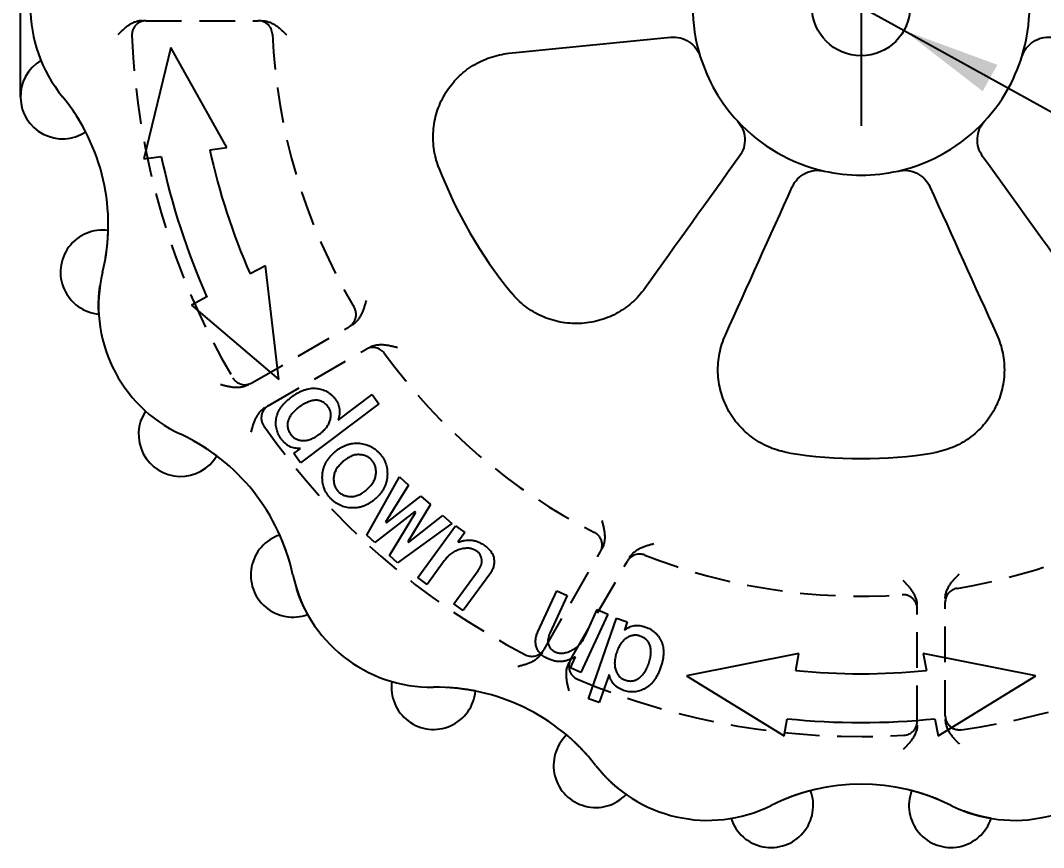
# Model space of a CAD drawing. Extents: x 2 to 295, y 1 to 209.
# Drawn here: x 83.47 to 119.93, y 89.36 to 118.82 of the extents above; entities that cross this region are included whole.
import ezdxf

# ---------------------------------------------------------------- set-up
doc = ezdxf.new("R2010")
doc.units = 0
for name, pattern in [('SLD-中心线', [34.29, 30.48, -1.27, 1.27, -1.27]), ('SLD-实线', [0]), ('SLD-点画线', [10.16, 6.35, -1.27, 1.27, -1.27]), ('SLD-虚线', [1.905, 1.27, -0.635])]:
    doc.linetypes.add(name, pattern=pattern)
doc.layers.get('0').update_dxf_attribs({"linetype": 'CONTINUOUS'})
doc.layers.add('DIM', color=5, linetype='SLD-实线')
doc.layers.add('中心线', color=1, linetype='SLD-点画线')
doc.styles.add('SLDTEXTSTYLE11', font='', dxfattribs={"width": 0.67})
doc.styles.add('SLDTEXTSTYLE12', font='')
doc.styles.get('SLDTEXTSTYLE11').set_extended_font_data('宋体')
doc.styles.get('SLDTEXTSTYLE12').set_extended_font_data('宋体')
doc.dimstyles.new('SLDDIMSTYLE1', dxfattribs={"dimtxt": 3.5, "dimasz": 3.5, "dimexe": 0, "dimexo": 0.0625, "dimgap": 0.875, "dimtad": 0, "dimtih": 1, "dimtoh": 1, "dimrnd": 1e-09, "dimzin": 12, "dimdsep": 46, "dimtxsty": 'SLDTEXTSTYLE11', "dimsah": 1, "dimcen": 0, "dimadec": 0, "dimazin": 0, "dimtfac": 1, "dimtmove": 0, "dimatfit": 3, "dimfxl": 0, "dimtolj": 1, "dimtzin": 12, "dimarcsym": 0})

# ---------------------------------------------------------------- blocks, each defined once
blk = doc.blocks.new('_D_1')
at = {"layer": 'DIM'}
for p, q in [((111.893, 120.155), (106.003, 123.413)), ((111.893, 120.155), (114.955, 118.461)), ((114.955, 118.461), (145.874, 101.359)), ((145.874, 101.359), (150.184, 101.359))]:
    blk.add_line(p, q, dxfattribs=at)
for points in [[(111.893, 120.155), (109.09, 122.32), (108.569, 121.378)], [(114.955, 118.461), (117.757, 116.296), (118.279, 117.238)]]:
    blk.add_solid(points, dxfattribs=at)
at = {"layer": 'DIM', "insert": (147.462, 105.431), "char_height": 3.5, "attachment_point": 1, "style": 'SLDTEXTSTYLE12'}
blk.add_mtext('M4', dxfattribs=at)
blk = doc.blocks.new('SW_CENTERMARKSYMBOL_0')
at = {"layer": '中心线', "color": 0}
for p, q in [((0, 2.5), (0, 4.25)), ((0, 0), (0, 2.5)), ((-2.5, 0), (-4.25, 0)), ((0, 0), (-2.5, 0)), ((0, 0), (0, -2.5)), ((0, 0), (2.5, 0)), ((2.5, 0), (4.25, 0)), ((0, -2.5), (0, -4.25))]:
    blk.add_line(p, q, dxfattribs=at)

msp = doc.modelspace()

# ---------------------------------------------------------------- linework, layer by layer
at = {"color": 7, "linetype": 'SLD-中心线'}
msp.add_line((83.471, 116.102), (83.471, 122.514), dxfattribs=at)
at = {"color": 7, "linetype": 'SLD-虚线'}
for p, q in [((87.944, 118.808), (91.947, 118.808)), ((91.716, 105.909), (95.181, 107.909)), ((92.301, 105.092), (95.782, 107.102)), ((102.129, 96.415), (104.132, 99.883)), ((103.081, 96.063), (105.099, 99.559)), ((116.424, 94.05), (116.424, 98.095)), ((115.424, 93.852), (115.424, 97.861))]:
    msp.add_line(p, q, dxfattribs=at)
at = {"color": 7, "linetype": 'SLD-实线'}
for p, q in [((88.829, 117.858), (87.872, 113.889)), ((90.829, 114.298), (88.829, 117.858)), ((90.213, 114.213), (90.829, 114.298)), ((87.872, 113.889), (88.488, 113.974)), ((92.2, 110.08), (91.651, 109.787)), ((92.674, 106.025), (92.2, 110.08)), ((90.115, 108.967), (89.567, 108.674)), ((89.567, 108.674), (92.674, 106.025)), ((94.79, 104.582), (95.999, 105.492)), ((95.999, 105.492), (96.245, 105.165)), ((96.245, 105.165), (93.453, 103.062)), ((93.207, 103.388), (93.451, 103.573)), ((93.453, 103.062), (93.207, 103.388)), ((95.813, 100.478), (96.979, 102.555)), ((96.979, 102.555), (97.3, 102.269)), ((97.3, 102.269), (96.48, 100.951)), ((96.51, 100.924), (97.742, 101.876)), ((97.742, 101.876), (98.077, 101.577)), ((98.077, 101.577), (97.272, 100.245)), ((97.528, 101.33), (96.102, 100.221)), ((96.62, 99.759), (97.558, 101.302)), ((97.302, 100.218), (98.519, 101.183)), ((97.558, 101.302), (97.528, 101.33)), ((98.519, 101.183), (98.839, 100.898)), ((96.48, 100.951), (96.51, 100.924)), ((98.839, 100.898), (96.91, 99.501)), ((97.632, 98.971), (98.973, 100.817)), ((98.973, 100.817), (99.303, 100.578)), ((96.102, 100.221), (95.813, 100.478)), ((99.303, 100.578), (99.051, 100.231)), ((97.272, 100.245), (97.302, 100.218)), ((96.91, 99.501), (96.62, 99.759)), ((98.572, 99.572), (97.961, 98.731)), ((98.917, 98.037), (99.78, 99.224)), ((97.961, 98.731), (97.632, 98.971)), ((100.193, 99.099), (99.247, 97.797)), ((101.905, 97.038), (102.581, 98.501)), ((102.581, 98.501), (102.952, 98.33)), ((102.952, 98.33), (102.336, 96.996)), ((99.247, 97.797), (98.917, 98.037)), ((103.589, 96.889), (104.026, 97.833)), ((104.026, 97.833), (104.396, 97.663)), ((104.396, 97.663), (103.438, 95.588)), ((103.71, 94.649), (104.706, 97.527)), ((104.706, 97.527), (105.092, 97.393)), ((105.092, 97.393), (104.991, 97.103)), ((111.206, 96.271), (107.203, 95.469)), ((111.097, 95.659), (111.206, 96.271)), ((119.645, 95.469), (115.641, 96.271)), ((115.641, 96.271), (115.751, 95.659)), ((103.068, 95.759), (103.247, 96.148)), ((103.438, 95.588), (103.068, 95.759)), ((104.443, 95.52), (104.096, 94.516)), ((107.203, 95.469), (110.682, 93.332)), ((116.166, 93.332), (119.645, 95.469)), ((104.096, 94.516), (103.71, 94.649)), ((110.682, 93.332), (110.791, 93.944)), ((116.056, 93.944), (116.166, 93.332))]:
    msp.add_line(p, q, dxfattribs=at)
msp.add_circle((113.424, 119.308), 1.75, dxfattribs=at)
for centre, radius, start, end in [((88.876, 119.308), 5.052, 140.6159, 219.3841), ((113.424, 119.308), 6, 162.7063, 197.2993), ((113.424, 119.308), 6, 342.7063, 17.2993), ((84.971, 116.102), 1.5, 120.8474, 303.3866), ((113.424, 119.308), 6, 197.2993, 222.7063), ((113.424, 119.308), 6, 317.2993, 342.7063), ((79.423, 111.548), 7.178, 346.3302, 39.3841), ((113.424, 119.308), 6, 222.7063, 257.2993), ((113.424, 119.308), 6, 282.7063, 317.2993), ((113.424, 119.308), 23.763, 192.3811, 203.6189), ((113.424, 119.308), 25.5, 192.0744, 203.9256), ((113.424, 119.308), 16.1, 200.7763, 219.2469), ((113.424, 119.308), 6, 257.2993, 282.7063), ((86.398, 109.851), 1.5, 82.3277, 264.8669), ((91.307, 108.657), 5.052, 166.3302, 245.0984), ((89.18, 104.075), 1.5, 146.5617, 329.1009), ((86.158, 97.564), 7.178, 12.0445, 65.0984), ((113.424, 119.308), 16.1, 260.7763, 279.2469), ((93.178, 99.062), 1.5, 108.042, 290.5812), ((98.119, 100.116), 5.052, 192.0445, 270.8127), ((113.424, 119.308), 23.763, 264.3811, 275.6189), ((98.19, 95.064), 1.5, 172.2759, 354.8152), ((98.292, 87.887), 7.178, 37.7587, 90.8127), ((113.424, 119.308), 25.5, 264.0744, 275.9256), ((103.967, 92.282), 1.5, 133.7563, 316.2955), ((107.962, 95.376), 5.052, 217.7587, 296.527), ((118.886, 95.376), 5.052, 243.473, 322.2413), ((113.424, 84.433), 7.178, 63.473, 116.527), ((110.218, 90.856), 1.5, 197.9902, 20.5294), ((116.63, 90.856), 1.5, 159.4706, 342.0098)]:
    msp.add_arc(centre, radius, start, end, dxfattribs=at)
at = {"color": 7, "linetype": 'SLD-虚线'}
for centre, radius, start, end in [((87.944, 118.308), 0.5, 90, 182.2475), ((91.947, 118.308), 0.5, 2.6659, 90), ((113.424, 119.308), 26, 182.2475, 210.5617), ((113.424, 119.308), 21, 182.6659, 210.6662), ((94.931, 108.342), 0.5, 300, 30.6662), ((96.032, 106.669), 0.5, 36.0071, 120), ((113.424, 119.308), 21, 216.0071, 243.1063), ((91.466, 106.342), 0.5, 210.5617, 300), ((92.551, 104.659), 0.5, 120, 215.0621), ((113.424, 119.308), 26, 215.0621, 242.6187), ((113.424, 119.308), 21, 279.3689, 304.5477), ((103.699, 100.133), 0.5, 330, 63.1063), ((105.532, 99.309), 0.5, 68.4654, 150), ((113.424, 119.308), 21, 248.4654, 274.0006), ((116.924, 98.095), 0.5, 99.3689, 180), ((114.924, 97.861), 0.5, 0, 94.0006), ((113.424, 119.308), 26, 277.889, 302.6187), ((101.696, 96.665), 0.5, 242.6187, 330), ((103.514, 95.813), 0.5, 150, 247.1299), ((113.424, 119.308), 26, 247.1299, 273.3723), ((114.924, 93.852), 0.5, 273.3723, 0), ((116.924, 94.05), 0.5, 180, 277.889)]:
    msp.add_arc(centre, radius, start, end, dxfattribs=at)
for points, knots in [([(87.809, 118.808), (87.636, 118.808), (87.472, 118.741), (87.187, 118.552), (87.064, 118.429), (86.943, 118.308)], [0, 0, 0, 0, 0.5, 0.5, 1, 1, 1, 1]), ([(92.081, 118.808), (92.255, 118.808), (92.419, 118.741), (92.704, 118.552), (92.827, 118.429), (92.948, 118.308)], [0, 0, 0, 0, 0.5, 0.5, 1, 1, 1, 1]), ([(85.797, 114.85), (85.797, 114.85), (85.785, 114.873), (85.737, 114.962), (85.702, 115.028), (85.564, 115.269), (85.428, 115.49), (85.275, 115.705)], [0, 0, 0, 0, 0.25, 0.25, 0.5, 0.5, 1, 1, 1, 1]), ([(86.499, 110.341), (86.521, 110.471), (86.539, 110.6), (86.567, 110.841), (86.577, 110.951), (86.59, 111.136), (86.594, 111.211), (86.598, 111.311), (86.598, 111.338), (86.598, 111.338)], [0, 0, 0, 0, 0.25, 0.25, 0.5, 0.5, 0.75, 0.75, 1, 1, 1, 1]), ([(86.264, 108.357), (86.264, 108.357), (86.262, 108.384), (86.258, 108.485), (86.255, 108.56), (86.255, 108.746), (86.257, 108.858), (86.273, 109.098), (86.286, 109.229), (86.304, 109.36)], [0, 0, 0, 0, 0.25, 0.25, 0.5, 0.5, 0.75, 0.75, 1, 1, 1, 1]), ([(95.297, 107.976), (95.447, 108.063), (95.555, 108.203), (95.707, 108.509), (95.753, 108.678), (95.797, 108.842)], [0, 0, 0, 0, 0.5, 0.5, 1, 1, 1, 1]), ([(95.898, 107.169), (96.049, 107.256), (96.225, 107.28), (96.568, 107.259), (96.737, 107.215), (96.903, 107.172)], [0, 0, 0, 0, 0.5, 0.5, 1, 1, 1, 1]), ([(91.6, 105.842), (91.45, 105.756), (91.275, 105.732), (90.934, 105.753), (90.765, 105.798), (90.6, 105.842)], [0, 0, 0, 0, 0.5, 0.5, 1, 1, 1, 1]), ([(92.185, 105.025), (92.034, 104.938), (91.926, 104.798), (91.773, 104.491), (91.727, 104.323), (91.682, 104.157)], [0, 0, 0, 0, 0.5, 0.5, 1, 1, 1, 1]), ([(90.467, 103.304), (90.467, 103.304), (90.446, 103.32), (90.365, 103.38), (90.304, 103.424), (90.076, 103.581), (89.857, 103.721), (89.626, 103.848)], [0, 0, 0, 0, 0.25, 0.25, 0.5, 0.5, 1, 1, 1, 1]), ([(104.199, 100), (104.286, 100.15), (104.31, 100.326), (104.288, 100.667), (104.243, 100.836), (104.199, 101.001)], [0, 0, 0, 0, 0.5, 0.5, 1, 1, 1, 1]), ([(93.056, 99.547), (93.02, 99.674), (92.98, 99.798), (92.901, 100.027), (92.862, 100.131), (92.793, 100.303), (92.764, 100.371), (92.724, 100.464), (92.713, 100.488), (92.713, 100.488)], [0, 0, 0, 0, 0.25, 0.25, 0.5, 0.5, 0.75, 0.75, 1, 1, 1, 1]), ([(105.167, 99.676), (105.254, 99.828), (105.395, 99.937), (105.703, 100.091), (105.872, 100.139), (106.038, 100.185)], [0, 0, 0, 0, 0.5, 0.5, 1, 1, 1, 1]), ([(115.424, 97.995), (115.424, 98.168), (115.357, 98.333), (115.167, 98.618), (115.044, 98.742), (114.924, 98.863)], [0, 0, 0, 0, 0.5, 0.5, 1, 1, 1, 1]), ([(116.424, 98.231), (116.424, 98.406), (116.492, 98.571), (116.681, 98.859), (116.804, 98.986), (116.924, 99.109)], [0, 0, 0, 0, 0.5, 0.5, 1, 1, 1, 1]), ([(93.705, 97.658), (93.705, 97.658), (93.692, 97.681), (93.644, 97.77), (93.609, 97.836), (93.528, 98.003), (93.482, 98.105), (93.391, 98.329), (93.346, 98.452), (93.306, 98.579)], [0, 0, 0, 0, 0.25, 0.25, 0.5, 0.5, 0.75, 0.75, 1, 1, 1, 1]), ([(102.062, 96.299), (101.975, 96.149), (101.835, 96.04), (101.529, 95.888), (101.361, 95.843), (101.196, 95.798)], [0, 0, 0, 0, 0.5, 0.5, 1, 1, 1, 1]), ([(103.013, 95.946), (102.926, 95.795), (102.902, 95.619), (102.923, 95.276), (102.967, 95.106), (103.01, 94.94)], [0, 0, 0, 0, 0.5, 0.5, 1, 1, 1, 1]), ([(99.684, 94.929), (99.684, 94.929), (99.659, 94.934), (99.559, 94.952), (99.486, 94.966), (99.212, 95.008), (98.954, 95.039), (98.69, 95.054)], [0, 0, 0, 0, 0.25, 0.25, 0.5, 0.5, 1, 1, 1, 1]), ([(115.424, 93.718), (115.424, 93.545), (115.357, 93.38), (115.168, 93.095), (115.044, 92.972), (114.924, 92.851)], [0, 0, 0, 0, 0.5, 0.5, 1, 1, 1, 1]), ([(116.424, 93.914), (116.424, 93.74), (116.491, 93.575), (116.681, 93.288), (116.804, 93.163), (116.924, 93.04)], [0, 0, 0, 0, 0.5, 0.5, 1, 1, 1, 1]), ([(103.647, 92.667), (103.559, 92.765), (103.47, 92.86), (103.299, 93.032), (103.219, 93.108), (103.083, 93.233), (103.026, 93.283), (102.95, 93.349), (102.93, 93.366), (102.93, 93.366)], [0, 0, 0, 0, 0.25, 0.25, 0.5, 0.5, 0.75, 0.75, 1, 1, 1, 1]), ([(105.051, 91.246), (105.051, 91.246), (105.03, 91.261), (104.948, 91.321), (104.887, 91.365), (104.742, 91.481), (104.656, 91.553), (104.478, 91.715), (104.383, 91.806), (104.292, 91.903)], [0, 0, 0, 0, 0.25, 0.25, 0.5, 0.5, 0.75, 0.75, 1, 1, 1, 1]), ([(111.623, 91.382), (111.623, 91.382), (111.597, 91.375), (111.5, 91.349), (111.428, 91.329), (111.163, 91.248), (110.917, 91.164), (110.673, 91.063)], [0, 0, 0, 0, 0.25, 0.25, 0.5, 0.5, 1, 1, 1, 1]), ([(116.175, 91.063), (116.053, 91.114), (115.931, 91.16), (115.703, 91.241), (115.597, 91.275), (115.42, 91.329), (115.348, 91.349), (115.251, 91.375), (115.225, 91.382), (115.225, 91.382)], [0, 0, 0, 0, 0.25, 0.25, 0.5, 0.5, 0.75, 0.75, 1, 1, 1, 1]), ([(118.056, 90.392), (118.056, 90.392), (118.03, 90.396), (117.93, 90.415), (117.857, 90.429), (117.676, 90.47), (117.567, 90.497), (117.336, 90.566), (117.211, 90.608), (117.088, 90.655)], [0, 0, 0, 0, 0.25, 0.25, 0.5, 0.5, 0.75, 0.75, 1, 1, 1, 1])]:
    msp.add_open_spline(points, degree=3, knots=knots, dxfattribs=at)
at = {"color": 7, "linetype": 'SLD-实线'}
for points in [[(100.878, 117.647), (102.787, 117.837), (104.708, 118.029), (106.641, 118.222)], [(109.093, 113.978), (107.962, 112.401), (106.836, 110.831), (105.717, 109.272)], [(121.136, 109.274), (120.017, 110.832), (118.89, 112.4), (117.756, 113.977)], [(108.59, 107.612), (109.379, 109.361), (110.174, 111.12), (110.973, 112.891)], [(115.875, 112.892), (116.674, 111.124), (117.471, 109.364), (118.262, 107.615)]]:
    msp.add_open_spline(points, degree=3, dxfattribs=at)
for points, knots in [([(106.641, 118.222), (106.87, 118.245), (107.1, 118.188), (107.484, 117.934), (107.627, 117.744), (107.695, 117.524)], [0, 0, 0, 0, 0.5, 0.5, 1, 1, 1, 1]), ([(119.153, 117.525), (119.221, 117.745), (119.364, 117.935), (119.747, 118.188), (119.977, 118.245), (120.206, 118.222)], [0, 0, 0, 0, 0.5, 0.5, 1, 1, 1, 1]), ([(98.371, 113.597), (98.288, 113.815), (98.232, 114.039), (98.172, 114.495), (98.168, 114.73), (98.213, 115.187), (98.262, 115.413), (98.411, 115.85), (98.51, 116.056), (98.752, 116.444), (98.897, 116.625), (99.218, 116.946), (99.399, 117.089), (99.787, 117.33), (99.992, 117.427), (100.423, 117.574), (100.649, 117.624), (100.878, 117.647)], [0, 0, 0, 0, 0.125, 0.125, 0.25, 0.25, 0.375, 0.375, 0.5, 0.5, 0.625, 0.625, 0.75, 0.75, 0.875, 0.875, 1, 1, 1, 1]), ([(109.015, 115.239), (109.171, 115.069), (109.264, 114.851), (109.292, 114.392), (109.227, 114.164), (109.093, 113.978)], [0, 0, 0, 0, 0.5, 0.5, 1, 1, 1, 1]), ([(117.756, 113.977), (117.622, 114.164), (117.556, 114.392), (117.584, 114.851), (117.677, 115.07), (117.833, 115.239)], [0, 0, 0, 0, 0.5, 0.5, 1, 1, 1, 1]), ([(110.973, 112.891), (111.068, 113.101), (111.233, 113.272), (111.644, 113.477), (111.88, 113.506), (112.105, 113.455)], [0, 0, 0, 0, 0.5, 0.5, 1, 1, 1, 1]), ([(114.744, 113.455), (114.968, 113.506), (115.204, 113.477), (115.616, 113.272), (115.78, 113.101), (115.875, 112.892)], [0, 0, 0, 0, 0.5, 0.5, 1, 1, 1, 1]), ([(105.717, 109.272), (105.582, 109.084), (105.429, 108.916), (105.088, 108.617), (104.898, 108.484), (104.497, 108.269), (104.286, 108.185), (103.842, 108.065), (103.616, 108.031), (103.16, 108.014), (102.927, 108.032), (102.478, 108.12), (102.259, 108.189), (101.835, 108.38), (101.638, 108.498), (101.272, 108.778), (101.103, 108.942), (100.956, 109.122)], [0, 0, 0, 0, 0.125, 0.125, 0.25, 0.25, 0.375, 0.375, 0.5, 0.5, 0.625, 0.625, 0.75, 0.75, 0.875, 0.875, 1, 1, 1, 1]), ([(110.843, 103.416), (110.613, 103.454), (110.392, 103.517), (109.966, 103.693), (109.761, 103.807), (109.388, 104.075), (109.217, 104.23), (108.913, 104.578), (108.784, 104.766), (108.569, 105.169), (108.484, 105.386), (108.367, 105.825), (108.333, 106.052), (108.318, 106.509), (108.337, 106.735), (108.425, 107.182), (108.495, 107.402), (108.59, 107.612)], [0, 0, 0, 0, 0.125, 0.125, 0.25, 0.25, 0.375, 0.375, 0.5, 0.5, 0.625, 0.625, 0.75, 0.75, 0.875, 0.875, 1, 1, 1, 1]), ([(118.262, 107.615), (118.357, 107.405), (118.426, 107.189), (118.515, 106.743), (118.535, 106.512), (118.52, 106.058), (118.488, 105.833), (118.37, 105.388), (118.287, 105.176), (118.073, 104.773), (117.941, 104.58), (117.64, 104.235), (117.471, 104.08), (117.094, 103.808), (116.893, 103.696), (116.467, 103.52), (116.241, 103.455), (116.011, 103.417)], [0, 0, 0, 0, 0.125, 0.125, 0.25, 0.25, 0.375, 0.375, 0.5, 0.5, 0.625, 0.625, 0.75, 0.75, 0.875, 0.875, 1, 1, 1, 1]), ([(93.125, 105.4), (93.163, 105.428), (93.239, 105.483), (93.355, 105.553), (93.469, 105.611), (93.581, 105.657), (93.692, 105.69), (93.801, 105.711), (93.909, 105.719), (94.014, 105.714), (94.115, 105.698), (94.212, 105.675), (94.304, 105.641), (94.391, 105.6), (94.471, 105.548), (94.546, 105.488), (94.617, 105.42), (94.658, 105.368), (94.679, 105.342)], [0, 0, 0, 0, 0.082133, 0.159627, 0.232465, 0.301989, 0.36747, 0.43081, 0.492001, 0.552226, 0.610968, 0.667625, 0.723211, 0.777787, 0.832293, 0.886759, 0.942604, 1, 1, 1, 1]), ([(92.769, 103.903), (92.749, 103.93), (92.711, 103.984), (92.663, 104.069), (92.626, 104.158), (92.599, 104.249), (92.58, 104.342), (92.572, 104.438), (92.573, 104.536), (92.585, 104.637), (92.607, 104.738), (92.642, 104.838), (92.692, 104.936), (92.753, 105.033), (92.827, 105.128), (92.915, 105.221), (93.013, 105.313), (93.087, 105.37), (93.125, 105.4)], [0, 0, 0, 0, 0.057793, 0.113915, 0.169173, 0.223364, 0.277934, 0.333047, 0.389832, 0.447901, 0.507245, 0.568326, 0.631351, 0.6968, 0.765992, 0.83932, 0.917315, 1, 1, 1, 1]), ([(93.395, 105.04), (93.37, 105.021), (93.322, 104.983), (93.255, 104.924), (93.195, 104.864), (93.143, 104.804), (93.097, 104.743), (93.06, 104.681), (93.028, 104.619), (93.004, 104.556), (92.989, 104.493), (92.981, 104.43), (92.982, 104.367), (92.991, 104.305), (93.009, 104.242), (93.035, 104.18), (93.069, 104.118), (93.097, 104.079), (93.112, 104.059)], [0, 0, 0, 0, 0.081626, 0.158539, 0.231261, 0.299799, 0.365386, 0.427432, 0.486999, 0.544619, 0.600063, 0.654702, 0.707993, 0.762314, 0.817854, 0.8755, 0.935952, 1, 1, 1, 1]), ([(94.434, 105.055), (94.419, 105.074), (94.389, 105.112), (94.338, 105.162), (94.285, 105.204), (94.228, 105.237), (94.169, 105.262), (94.107, 105.279), (94.043, 105.287), (93.976, 105.288), (93.907, 105.28), (93.837, 105.268), (93.766, 105.246), (93.694, 105.219), (93.621, 105.184), (93.546, 105.144), (93.471, 105.095), (93.421, 105.059), (93.395, 105.04)], [0, 0, 0, 0, 0.063092, 0.122786, 0.180364, 0.235618, 0.289535, 0.343536, 0.398613, 0.455086, 0.513758, 0.574213, 0.63678, 0.701975, 0.770826, 0.843658, 0.919657, 1, 1, 1, 1]), ([(94.121, 104.077), (94.146, 104.097), (94.194, 104.135), (94.261, 104.195), (94.321, 104.256), (94.373, 104.319), (94.417, 104.384), (94.455, 104.449), (94.484, 104.516), (94.507, 104.584), (94.523, 104.651), (94.531, 104.716), (94.533, 104.779), (94.527, 104.839), (94.514, 104.897), (94.495, 104.953), (94.468, 105.006), (94.445, 105.038), (94.434, 105.055)], [0, 0, 0, 0, 0.08295, 0.161378, 0.235896, 0.307506, 0.375196, 0.441439, 0.505365, 0.568011, 0.628442, 0.685731, 0.740505, 0.792832, 0.844864, 0.895979, 0.947037, 1, 1, 1, 1]), ([(94.679, 105.342), (94.7, 105.312), (94.74, 105.255), (94.787, 105.163), (94.821, 105.071), (94.841, 104.977), (94.847, 104.882), (94.841, 104.784), (94.823, 104.682), (94.801, 104.616), (94.79, 104.582)], [0, 0, 0, 0, 0.135156, 0.262208, 0.382904, 0.500412, 0.617904, 0.739367, 0.865883, 1, 1, 1, 1]), ([(93.451, 103.573), (93.416, 103.572), (93.347, 103.57), (93.246, 103.582), (93.153, 103.604), (93.066, 103.64), (92.985, 103.687), (92.908, 103.747), (92.835, 103.819), (92.791, 103.874), (92.769, 103.903)], [0, 0, 0, 0, 0.1343104, 0.2602924, 0.3802753, 0.4967333, 0.6130035, 0.7352985, 0.86336, 1, 1, 1, 1]), ([(93.112, 104.059), (93.124, 104.043), (93.149, 104.012), (93.192, 103.971), (93.24, 103.937), (93.291, 103.907), (93.347, 103.886), (93.405, 103.868), (93.469, 103.858), (93.535, 103.852), (93.605, 103.853), (93.676, 103.863), (93.748, 103.879), (93.821, 103.904), (93.895, 103.936), (93.969, 103.976), (94.046, 104.023), (94.096, 104.059), (94.121, 104.077)], [0, 0, 0, 0, 0.053701, 0.105764, 0.157286, 0.209175, 0.261701, 0.316358, 0.372614, 0.432313, 0.494219, 0.557139, 0.622654, 0.690582, 0.761517, 0.83659, 0.91619, 1, 1, 1, 1]), ([(94.637, 103.416), (94.67, 103.444), (94.733, 103.5), (94.835, 103.573), (94.938, 103.634), (95.044, 103.683), (95.153, 103.72), (95.263, 103.745), (95.376, 103.758), (95.49, 103.759), (95.602, 103.75), (95.711, 103.731), (95.814, 103.701), (95.913, 103.663), (96.007, 103.613), (96.096, 103.555), (96.181, 103.487), (96.231, 103.435), (96.257, 103.408)], [0, 0, 0, 0, 0.071567, 0.140189, 0.206661, 0.270778, 0.333618, 0.395891, 0.458244, 0.521442, 0.584147, 0.644862, 0.703999, 0.762622, 0.820681, 0.879363, 0.938737, 1, 1, 1, 1]), ([(94.514, 101.8), (94.49, 101.828), (94.442, 101.883), (94.381, 101.973), (94.33, 102.066), (94.288, 102.163), (94.258, 102.265), (94.237, 102.371), (94.226, 102.481), (94.226, 102.594), (94.236, 102.707), (94.259, 102.819), (94.293, 102.927), (94.338, 103.032), (94.396, 103.133), (94.465, 103.232), (94.545, 103.327), (94.606, 103.386), (94.637, 103.416)], [0, 0, 0, 0, 0.061042, 0.120806, 0.179198, 0.237203, 0.295841, 0.355312, 0.415765, 0.478667, 0.542064, 0.604497, 0.666659, 0.729254, 0.793563, 0.859641, 0.928087, 1, 1, 1, 1]), ([(95.987, 103.159), (95.973, 103.173), (95.944, 103.202), (95.897, 103.24), (95.845, 103.271), (95.789, 103.298), (95.73, 103.32), (95.667, 103.335), (95.601, 103.346), (95.531, 103.352), (95.459, 103.35), (95.385, 103.34), (95.312, 103.32), (95.238, 103.291), (95.164, 103.254), (95.09, 103.205), (95.014, 103.151), (94.967, 103.108), (94.942, 103.085)], [0, 0, 0, 0, 0.051841, 0.103203, 0.155105, 0.207309, 0.260806, 0.315783, 0.373415, 0.433783, 0.495245, 0.558373, 0.622558, 0.690011, 0.760803, 0.835716, 0.915573, 1, 1, 1, 1]), ([(96.257, 103.408), (96.281, 103.381), (96.33, 103.326), (96.39, 103.236), (96.442, 103.143), (96.483, 103.045), (96.513, 102.944), (96.534, 102.838), (96.545, 102.728), (96.545, 102.615), (96.536, 102.502), (96.513, 102.39), (96.479, 102.282), (96.434, 102.178), (96.376, 102.076), (96.307, 101.978), (96.227, 101.882), (96.166, 101.824), (96.135, 101.793)], [0, 0, 0, 0, 0.061077, 0.120875, 0.1793, 0.237338, 0.296009, 0.355098, 0.415995, 0.478535, 0.541803, 0.604271, 0.666469, 0.7291, 0.793445, 0.859561, 0.928046, 1, 1, 1, 1]), ([(94.942, 103.085), (94.919, 103.062), (94.872, 103.018), (94.81, 102.948), (94.758, 102.877), (94.713, 102.807), (94.679, 102.735), (94.653, 102.664), (94.636, 102.592), (94.628, 102.52), (94.629, 102.45), (94.634, 102.382), (94.646, 102.318), (94.662, 102.257), (94.683, 102.2), (94.712, 102.146), (94.744, 102.095), (94.771, 102.065), (94.785, 102.05)], [0, 0, 0, 0, 0.084815, 0.1643, 0.239017, 0.310208, 0.377503, 0.442107, 0.504825, 0.566537, 0.627125, 0.684276, 0.73984, 0.792979, 0.845472, 0.896655, 0.948315, 1, 1, 1, 1]), ([(95.829, 102.124), (95.853, 102.147), (95.9, 102.191), (95.961, 102.261), (96.015, 102.331), (96.059, 102.402), (96.093, 102.473), (96.12, 102.545), (96.135, 102.617), (96.143, 102.689), (96.143, 102.759), (96.137, 102.827), (96.126, 102.891), (96.109, 102.951), (96.088, 103.009), (96.059, 103.062), (96.027, 103.113), (96, 103.143), (95.987, 103.159)], [0, 0, 0, 0, 0.084587, 0.16446, 0.238858, 0.310101, 0.377445, 0.442096, 0.505088, 0.566845, 0.626862, 0.684686, 0.739649, 0.792827, 0.845358, 0.896579, 0.948278, 1, 1, 1, 1]), ([(94.785, 102.05), (94.799, 102.035), (94.827, 102.006), (94.875, 101.969), (94.927, 101.937), (94.982, 101.91), (95.041, 101.89), (95.104, 101.873), (95.171, 101.863), (95.241, 101.857), (95.313, 101.858), (95.386, 101.869), (95.46, 101.889), (95.534, 101.918), (95.608, 101.956), (95.682, 102.003), (95.757, 102.059), (95.805, 102.102), (95.829, 102.124)], [0, 0, 0, 0, 0.05182, 0.103161, 0.155042, 0.207225, 0.260303, 0.315604, 0.372917, 0.43326, 0.495504, 0.557858, 0.622664, 0.69009, 0.760853, 0.835576, 0.915607, 1, 1, 1, 1]), ([(96.135, 101.793), (96.102, 101.765), (96.039, 101.709), (95.937, 101.636), (95.833, 101.575), (95.727, 101.526), (95.619, 101.489), (95.508, 101.465), (95.395, 101.451), (95.281, 101.45), (95.169, 101.459), (95.061, 101.478), (94.957, 101.507), (94.858, 101.546), (94.764, 101.595), (94.675, 101.653), (94.591, 101.721), (94.54, 101.774), (94.514, 101.8)], [0, 0, 0, 0, 0.071554, 0.140164, 0.206625, 0.27073, 0.333559, 0.395821, 0.458574, 0.52176, 0.584454, 0.645159, 0.704052, 0.762664, 0.820712, 0.879385, 0.938748, 1, 1, 1, 1]), ([(99.051, 100.231), (99.094, 100.244), (99.178, 100.27), (99.304, 100.293), (99.425, 100.305), (99.543, 100.304), (99.662, 100.288), (99.78, 100.246), (99.902, 100.188), (99.979, 100.135), (100.019, 100.107)], [0, 0, 0, 0, 0.131671, 0.256784, 0.375625, 0.489395, 0.604081, 0.725844, 0.856747, 1, 1, 1, 1]), ([(99.729, 99.915), (99.71, 99.927), (99.674, 99.952), (99.613, 99.979), (99.548, 100), (99.479, 100.012), (99.406, 100.018), (99.328, 100.014), (99.247, 100.005), (99.162, 99.987), (99.077, 99.963), (98.994, 99.929), (98.914, 99.889), (98.838, 99.842), (98.767, 99.785), (98.697, 99.722), (98.632, 99.65), (98.592, 99.598), (98.572, 99.572)], [0, 0, 0, 0, 0.049915, 0.099672, 0.150441, 0.202862, 0.258486, 0.316198, 0.377967, 0.444123, 0.511613, 0.578649, 0.645751, 0.712992, 0.781706, 0.852053, 0.92501, 1, 1, 1, 1]), ([(99.78, 99.224), (99.802, 99.256), (99.843, 99.317), (99.885, 99.416), (99.909, 99.513), (99.911, 99.608), (99.894, 99.698), (99.859, 99.781), (99.803, 99.855), (99.754, 99.895), (99.729, 99.915)], [0, 0, 0, 0, 0.149008, 0.284624, 0.410575, 0.53101, 0.647527, 0.759753, 0.875879, 1, 1, 1, 1]), ([(100.019, 100.107), (100.043, 100.09), (100.089, 100.055), (100.15, 99.998), (100.204, 99.939), (100.25, 99.879), (100.286, 99.817), (100.314, 99.753), (100.334, 99.687), (100.345, 99.619), (100.348, 99.552), (100.347, 99.484), (100.337, 99.418), (100.322, 99.352), (100.299, 99.287), (100.27, 99.224), (100.236, 99.16), (100.208, 99.12), (100.193, 99.099)], [0, 0, 0, 0, 0.076756, 0.149387, 0.217608, 0.281952, 0.344186, 0.404011, 0.462906, 0.521749, 0.580622, 0.638361, 0.696, 0.754119, 0.812999, 0.873202, 0.935219, 1, 1, 1, 1]), ([(102.273, 96.081), (102.246, 96.094), (102.194, 96.119), (102.122, 96.163), (102.058, 96.21), (102.002, 96.26), (101.953, 96.315), (101.913, 96.372), (101.88, 96.433), (101.857, 96.497), (101.839, 96.562), (101.829, 96.629), (101.826, 96.697), (101.828, 96.764), (101.837, 96.832), (101.853, 96.901), (101.875, 96.97), (101.895, 97.015), (101.905, 97.038)], [0, 0, 0, 0, 0.076591, 0.148781, 0.217048, 0.281959, 0.343906, 0.403968, 0.462972, 0.521756, 0.579921, 0.638063, 0.695521, 0.753945, 0.812605, 0.872586, 0.935241, 1, 1, 1, 1]), ([(102.336, 96.996), (102.321, 96.961), (102.292, 96.892), (102.269, 96.787), (102.265, 96.687), (102.281, 96.593), (102.314, 96.507), (102.367, 96.433), (102.435, 96.369), (102.491, 96.341), (102.52, 96.326)], [0, 0, 0, 0, 0.148123, 0.284037, 0.409681, 0.530111, 0.646624, 0.760017, 0.875855, 1, 1, 1, 1]), ([(104.991, 97.103), (105.021, 97.124), (105.077, 97.164), (105.167, 97.211), (105.257, 97.244), (105.349, 97.263), (105.443, 97.269), (105.54, 97.261), (105.642, 97.244), (105.709, 97.222), (105.743, 97.211)], [0, 0, 0, 0, 0.1348153, 0.2604515, 0.3805753, 0.4965377, 0.6134786, 0.7348656, 0.8636178, 1, 1, 1, 1]), ([(105.743, 97.211), (105.774, 97.199), (105.836, 97.176), (105.923, 97.131), (106.003, 97.078), (106.077, 97.019), (106.144, 96.951), (106.205, 96.876), (106.258, 96.793), (106.304, 96.704), (106.343, 96.607), (106.369, 96.504), (106.383, 96.395), (106.386, 96.281), (106.377, 96.161), (106.357, 96.035), (106.326, 95.903), (106.297, 95.815), (106.282, 95.77)], [0, 0, 0, 0, 0.058035, 0.113978, 0.168998, 0.223677, 0.278019, 0.33322, 0.389729, 0.448221, 0.507769, 0.568652, 0.631751, 0.697316, 0.766145, 0.839645, 0.917533, 1, 1, 1, 1]), ([(102.52, 96.326), (102.54, 96.318), (102.581, 96.301), (102.646, 96.285), (102.714, 96.278), (102.784, 96.279), (102.857, 96.289), (102.932, 96.307), (103.011, 96.332), (103.09, 96.366), (103.17, 96.406), (103.245, 96.455), (103.315, 96.511), (103.38, 96.573), (103.441, 96.641), (103.496, 96.718), (103.546, 96.8), (103.575, 96.859), (103.589, 96.889)], [0, 0, 0, 0, 0.049917, 0.099647, 0.150238, 0.202775, 0.257961, 0.316404, 0.378044, 0.443928, 0.511581, 0.578861, 0.645863, 0.713515, 0.781838, 0.852503, 0.924934, 1, 1, 1, 1]), ([(105.546, 96.89), (105.527, 96.896), (105.489, 96.908), (105.43, 96.917), (105.372, 96.921), (105.313, 96.914), (105.254, 96.904), (105.195, 96.884), (105.137, 96.858), (105.078, 96.825), (105.021, 96.786), (104.967, 96.738), (104.917, 96.684), (104.87, 96.623), (104.826, 96.555), (104.786, 96.481), (104.749, 96.399), (104.728, 96.341), (104.718, 96.312)], [0, 0, 0, 0, 0.05332, 0.105635, 0.157324, 0.209018, 0.261878, 0.316326, 0.373113, 0.4327, 0.494575, 0.557507, 0.622797, 0.691034, 0.762214, 0.837337, 0.916331, 1, 1, 1, 1]), ([(105.857, 95.917), (105.867, 95.947), (105.887, 96.005), (105.909, 96.092), (105.925, 96.174), (105.935, 96.254), (105.938, 96.33), (105.936, 96.402), (105.926, 96.471), (105.911, 96.536), (105.889, 96.597), (105.86, 96.654), (105.825, 96.706), (105.782, 96.753), (105.733, 96.795), (105.677, 96.832), (105.614, 96.864), (105.569, 96.882), (105.546, 96.89)], [0, 0, 0, 0, 0.08145, 0.158147, 0.231279, 0.299707, 0.365265, 0.427122, 0.486868, 0.544566, 0.600156, 0.65442, 0.708197, 0.762614, 0.817765, 0.875437, 0.935981, 1, 1, 1, 1]), ([(104.718, 96.312), (104.708, 96.282), (104.689, 96.223), (104.667, 96.136), (104.652, 96.052), (104.644, 95.97), (104.643, 95.892), (104.649, 95.817), (104.661, 95.744), (104.68, 95.676), (104.705, 95.612), (104.734, 95.553), (104.768, 95.5), (104.806, 95.453), (104.849, 95.411), (104.896, 95.377), (104.948, 95.347), (104.985, 95.333), (105.004, 95.326)], [0, 0, 0, 0, 0.082825, 0.161231, 0.23631, 0.307913, 0.375883, 0.44137, 0.505729, 0.568143, 0.628602, 0.685646, 0.740515, 0.79324, 0.844282, 0.895642, 0.946826, 1, 1, 1, 1]), ([(103.247, 96.148), (103.208, 96.127), (103.13, 96.085), (103.011, 96.037), (102.894, 96.002), (102.778, 95.98), (102.658, 95.974), (102.534, 95.99), (102.403, 96.025), (102.317, 96.062), (102.273, 96.081)], [0, 0, 0, 0, 0.132243, 0.257224, 0.37673, 0.490494, 0.604453, 0.726298, 0.857201, 1, 1, 1, 1]), ([(105.004, 95.326), (105.027, 95.318), (105.073, 95.304), (105.143, 95.29), (105.21, 95.285), (105.275, 95.29), (105.338, 95.301), (105.399, 95.322), (105.457, 95.35), (105.513, 95.387), (105.566, 95.431), (105.617, 95.481), (105.664, 95.539), (105.709, 95.602), (105.751, 95.671), (105.79, 95.747), (105.826, 95.83), (105.847, 95.887), (105.857, 95.917)], [0, 0, 0, 0, 0.063128, 0.122873, 0.179865, 0.235067, 0.289051, 0.34257, 0.397281, 0.454057, 0.512848, 0.573401, 0.636007, 0.701902, 0.770929, 0.843422, 0.919242, 1, 1, 1, 1]), ([(104.961, 94.952), (104.927, 94.964), (104.861, 94.989), (104.771, 95.04), (104.691, 95.096), (104.622, 95.164), (104.564, 95.24), (104.514, 95.324), (104.473, 95.418), (104.453, 95.485), (104.443, 95.52)], [0, 0, 0, 0, 0.135078, 0.2623816, 0.3837149, 0.5016853, 0.61878, 0.7403617, 0.8662389, 1, 1, 1, 1]), ([(106.282, 95.77), (106.266, 95.725), (106.234, 95.637), (106.176, 95.514), (106.114, 95.402), (106.047, 95.3), (105.973, 95.212), (105.894, 95.133), (105.809, 95.067), (105.719, 95.013), (105.626, 94.969), (105.532, 94.935), (105.438, 94.912), (105.344, 94.899), (105.248, 94.896), (105.152, 94.904), (105.056, 94.921), (104.993, 94.941), (104.961, 94.952)], [0, 0, 0, 0, 0.0823665, 0.1600069, 0.2327437, 0.3022429, 0.3683078, 0.4313463, 0.4926726, 0.552847, 0.6114311, 0.6682747, 0.723495, 0.777689, 0.8319038, 0.8869194, 0.9426146, 1, 1, 1, 1])]:
    msp.add_open_spline(points, degree=3, knots=knots, dxfattribs=at)

# ---------------------------------------------------------------- block references
at = {"layer": '中心线'}
msp.add_blockref('SW_CENTERMARKSYMBOL_0', (113.424, 119.308), dxfattribs=at)

# ---------------------------------------------------------------- dimensions: what is measured, and where the dimension line sits
at = {"layer": 'DIM'}
dim = msp.add_diameter_dim_2p(p1=(114.955, 118.461), p2=(111.893, 120.155), text='M4', dimstyle='SLDDIMSTYLE1', override={"dimpost": '<>'}, dxfattribs=at)
dim.commit()
dim.dimension.update_dxf_attribs({"geometry": '_D_1', "text_midpoint": (148.823, 103.396), "dimtype": 163})

doc.saveas('drawing.dxf')
